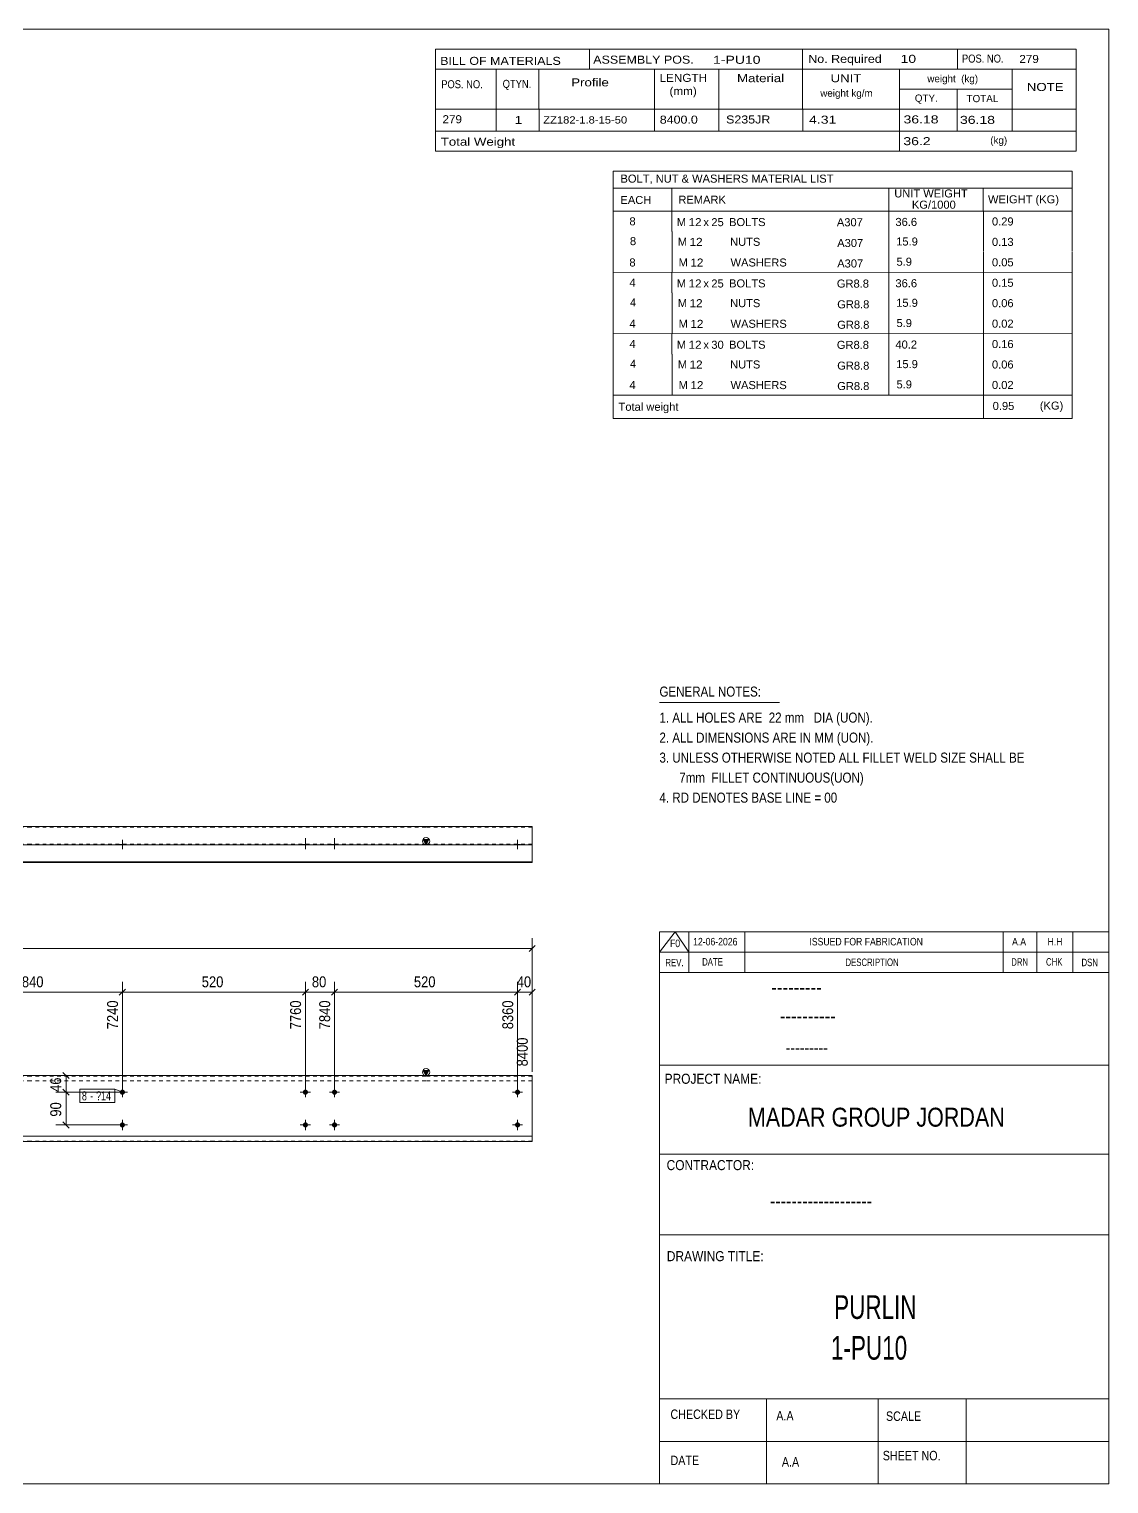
# Model space of a CAD drawing. Header units: millimetres. Extents: x 2 to 579, y 1 to 405.
# Drawn here: x 282.3 to 579, y 5 to 405 of the extents above; entities that cross this region are included whole.
import ezdxf

# ---------------------------------------------------------------- set-up
doc = ezdxf.new("R2010")
doc.units = ezdxf.units.MM
doc.linetypes.add('XKITLINE00', pattern=[0])
doc.linetypes.add('XKITLINE01', pattern=[4, 1, -1, 1, -1])
for name, color, linetype, lineweight in [('Bolt', 3, 'Continuous', 0), ('BoltMark', 7, 'Continuous', 0), ('Dimensions', 7, 'Continuous', 0), ('DrawingSheet', 5, 'Continuous', 0), ('OtherObjectType', 7, 'Continuous', 0), ('Part', 2, 'Continuous', 0)]:
    doc.layers.add(name, color=color, linetype=linetype, lineweight=lineweight)
doc.styles.add('@ARIAL_UNICODE_MS_BOLD', font='ARIAL.TTF')
doc.styles.add('ARIAL', font='ARIAL.TTF')
doc.styles.add('ARIAL_NARROW', font='ARIALN.TTF')
doc.styles.add('COMIC_SANS_MS_BOLD', font='COMICBD.TTF')
doc.styles.add('SWIS721_EX_BT', font='ARIAL.TTF')
doc.styles.add('SWISSE', font='ARIAL.TTF')

# ---------------------------------------------------------------- blocks, each defined once
blk = doc.blocks.new('*A7')
at = {"layer": 'Bolt'}
for points in [[(358.91, 112.67), (358.91, 112.63), (358.91, 112.6), (358.9, 112.56), (358.89, 112.53), (358.88, 112.5), (358.87, 112.46), (358.86, 112.43), (358.85, 112.4), (358.83, 112.37), (358.81, 112.34), (358.8, 112.31), (358.78, 112.28), (358.75, 112.26), (358.73, 112.23), (358.71, 112.2), (358.68, 112.18), (358.66, 112.16), (358.63, 112.14), (358.6, 112.12), (358.57, 112.1), (358.54, 112.08), (358.51, 112.07), (358.48, 112.05), (358.45, 112.04), (358.42, 112.03), (358.38, 112.02), (358.35, 112.01), (358.32, 112.01), (358.28, 112), (358.25, 112), (358.21, 112), (358.18, 112), (358.14, 112), (358.11, 112.01), (358.08, 112.01), (358.04, 112.02), (358.01, 112.03), (357.98, 112.04), (357.95, 112.05), (357.91, 112.07), (357.88, 112.08), (357.85, 112.1), (357.82, 112.12), (357.8, 112.14), (357.77, 112.16), (357.74, 112.18), (357.72, 112.2), (357.69, 112.23), (357.67, 112.26), (357.65, 112.28), (357.63, 112.31), (357.61, 112.34), (357.6, 112.37), (357.58, 112.4), (357.57, 112.43), (357.55, 112.46), (357.54, 112.5), (357.53, 112.53), (357.53, 112.56), (357.52, 112.6), (357.52, 112.63), (357.51, 112.67), (357.51, 112.7), (357.51, 112.73), (357.52, 112.77), (357.52, 112.8), (357.53, 112.84), (357.53, 112.87), (357.54, 112.9), (357.55, 112.94), (357.57, 112.97), (357.58, 113), (357.6, 113.03), (357.61, 113.06), (357.63, 113.09), (357.65, 113.12), (357.67, 113.14), (357.69, 113.17), (357.72, 113.19), (357.74, 113.22), (357.77, 113.24), (357.8, 113.26), (357.82, 113.28), (357.85, 113.3), (357.88, 113.32), (357.91, 113.33), (357.95, 113.35), (357.98, 113.36), (358.01, 113.37), (358.04, 113.38), (358.08, 113.39), (358.11, 113.39), (358.14, 113.4), (358.18, 113.4), (358.21, 113.4), (358.25, 113.4), (358.28, 113.4), (358.32, 113.39), (358.35, 113.39), (358.38, 113.38), (358.42, 113.37), (358.45, 113.36), (358.48, 113.35), (358.51, 113.33), (358.54, 113.32), (358.57, 113.3), (358.6, 113.28), (358.63, 113.26), (358.66, 113.24), (358.68, 113.22), (358.71, 113.19), (358.73, 113.17), (358.75, 113.14), (358.78, 113.12), (358.8, 113.09), (358.81, 113.06), (358.83, 113.03), (358.85, 113), (358.86, 112.97), (358.87, 112.94), (358.88, 112.9), (358.89, 112.87), (358.9, 112.84), (358.91, 112.8), (358.91, 112.77), (358.91, 112.73), (358.91, 112.7)], [(366.91, 112.67), (366.91, 112.63), (366.91, 112.6), (366.9, 112.56), (366.89, 112.53), (366.88, 112.5), (366.87, 112.46), (366.86, 112.43), (366.85, 112.4), (366.83, 112.37), (366.81, 112.34), (366.8, 112.31), (366.78, 112.28), (366.75, 112.26), (366.73, 112.23), (366.71, 112.2), (366.68, 112.18), (366.66, 112.16), (366.63, 112.14), (366.6, 112.12), (366.57, 112.1), (366.54, 112.08), (366.51, 112.07), (366.48, 112.05), (366.45, 112.04), (366.42, 112.03), (366.38, 112.02), (366.35, 112.01), (366.32, 112.01), (366.28, 112), (366.25, 112), (366.21, 112), (366.18, 112), (366.14, 112), (366.11, 112.01), (366.08, 112.01), (366.04, 112.02), (366.01, 112.03), (365.98, 112.04), (365.95, 112.05), (365.91, 112.07), (365.88, 112.08), (365.85, 112.1), (365.82, 112.12), (365.8, 112.14), (365.77, 112.16), (365.74, 112.18), (365.72, 112.2), (365.69, 112.23), (365.67, 112.26), (365.65, 112.28), (365.63, 112.31), (365.61, 112.34), (365.6, 112.37), (365.58, 112.4), (365.57, 112.43), (365.55, 112.46), (365.54, 112.5), (365.53, 112.53), (365.53, 112.56), (365.52, 112.6), (365.52, 112.63), (365.51, 112.67), (365.51, 112.7), (365.51, 112.73), (365.52, 112.77), (365.52, 112.8), (365.53, 112.84), (365.53, 112.87), (365.54, 112.9), (365.55, 112.94), (365.57, 112.97), (365.58, 113), (365.6, 113.03), (365.61, 113.06), (365.63, 113.09), (365.65, 113.12), (365.67, 113.14), (365.69, 113.17), (365.72, 113.19), (365.74, 113.22), (365.77, 113.24), (365.8, 113.26), (365.82, 113.28), (365.85, 113.3), (365.88, 113.32), (365.91, 113.33), (365.95, 113.35), (365.98, 113.36), (366.01, 113.37), (366.04, 113.38), (366.08, 113.39), (366.11, 113.39), (366.14, 113.4), (366.18, 113.4), (366.21, 113.4), (366.25, 113.4), (366.28, 113.4), (366.32, 113.39), (366.35, 113.39), (366.38, 113.38), (366.42, 113.37), (366.45, 113.36), (366.48, 113.35), (366.51, 113.33), (366.54, 113.32), (366.57, 113.3), (366.6, 113.28), (366.63, 113.26), (366.66, 113.24), (366.68, 113.22), (366.71, 113.19), (366.73, 113.17), (366.75, 113.14), (366.78, 113.12), (366.8, 113.09), (366.81, 113.06), (366.83, 113.03), (366.85, 113), (366.86, 112.97), (366.87, 112.94), (366.88, 112.9), (366.89, 112.87), (366.9, 112.84), (366.91, 112.8), (366.91, 112.77), (366.91, 112.73), (366.91, 112.7)], [(358.91, 103.67), (358.91, 103.63), (358.91, 103.6), (358.9, 103.56), (358.89, 103.53), (358.88, 103.5), (358.87, 103.46), (358.86, 103.43), (358.85, 103.4), (358.83, 103.37), (358.81, 103.34), (358.8, 103.31), (358.78, 103.28), (358.75, 103.26), (358.73, 103.23), (358.71, 103.2), (358.68, 103.18), (358.66, 103.16), (358.63, 103.14), (358.6, 103.12), (358.57, 103.1), (358.54, 103.08), (358.51, 103.07), (358.48, 103.05), (358.45, 103.04), (358.42, 103.03), (358.38, 103.02), (358.35, 103.01), (358.32, 103.01), (358.28, 103), (358.25, 103), (358.21, 103), (358.18, 103), (358.14, 103), (358.11, 103.01), (358.08, 103.01), (358.04, 103.02), (358.01, 103.03), (357.98, 103.04), (357.95, 103.05), (357.91, 103.07), (357.88, 103.08), (357.85, 103.1), (357.82, 103.12), (357.8, 103.14), (357.77, 103.16), (357.74, 103.18), (357.72, 103.2), (357.69, 103.23), (357.67, 103.26), (357.65, 103.28), (357.63, 103.31), (357.61, 103.34), (357.6, 103.37), (357.58, 103.4), (357.57, 103.43), (357.55, 103.46), (357.54, 103.5), (357.53, 103.53), (357.53, 103.56), (357.52, 103.6), (357.52, 103.63), (357.51, 103.67), (357.51, 103.7), (357.51, 103.73), (357.52, 103.77), (357.52, 103.8), (357.53, 103.84), (357.53, 103.87), (357.54, 103.9), (357.55, 103.94), (357.57, 103.97), (357.58, 104), (357.6, 104.03), (357.61, 104.06), (357.63, 104.09), (357.65, 104.12), (357.67, 104.14), (357.69, 104.17), (357.72, 104.19), (357.74, 104.22), (357.77, 104.24), (357.8, 104.26), (357.82, 104.28), (357.85, 104.3), (357.88, 104.32), (357.91, 104.33), (357.95, 104.35), (357.98, 104.36), (358.01, 104.37), (358.04, 104.38), (358.08, 104.39), (358.11, 104.39), (358.14, 104.4), (358.18, 104.4), (358.21, 104.4), (358.25, 104.4), (358.28, 104.4), (358.32, 104.39), (358.35, 104.39), (358.38, 104.38), (358.42, 104.37), (358.45, 104.36), (358.48, 104.35), (358.51, 104.33), (358.54, 104.32), (358.57, 104.3), (358.6, 104.28), (358.63, 104.26), (358.66, 104.24), (358.68, 104.22), (358.71, 104.19), (358.73, 104.17), (358.75, 104.14), (358.78, 104.12), (358.8, 104.09), (358.81, 104.06), (358.83, 104.03), (358.85, 104), (358.86, 103.97), (358.87, 103.94), (358.88, 103.9), (358.89, 103.87), (358.9, 103.84), (358.91, 103.8), (358.91, 103.77), (358.91, 103.73), (358.91, 103.7)], [(366.91, 103.67), (366.91, 103.63), (366.91, 103.6), (366.9, 103.56), (366.89, 103.53), (366.88, 103.5), (366.87, 103.46), (366.86, 103.43), (366.85, 103.4), (366.83, 103.37), (366.81, 103.34), (366.8, 103.31), (366.78, 103.28), (366.75, 103.26), (366.73, 103.23), (366.71, 103.2), (366.68, 103.18), (366.66, 103.16), (366.63, 103.14), (366.6, 103.12), (366.57, 103.1), (366.54, 103.08), (366.51, 103.07), (366.48, 103.05), (366.45, 103.04), (366.42, 103.03), (366.38, 103.02), (366.35, 103.01), (366.32, 103.01), (366.28, 103), (366.25, 103), (366.21, 103), (366.18, 103), (366.14, 103), (366.11, 103.01), (366.08, 103.01), (366.04, 103.02), (366.01, 103.03), (365.98, 103.04), (365.95, 103.05), (365.91, 103.07), (365.88, 103.08), (365.85, 103.1), (365.82, 103.12), (365.8, 103.14), (365.77, 103.16), (365.74, 103.18), (365.72, 103.2), (365.69, 103.23), (365.67, 103.26), (365.65, 103.28), (365.63, 103.31), (365.61, 103.34), (365.6, 103.37), (365.58, 103.4), (365.57, 103.43), (365.55, 103.46), (365.54, 103.5), (365.53, 103.53), (365.53, 103.56), (365.52, 103.6), (365.52, 103.63), (365.51, 103.67), (365.51, 103.7), (365.51, 103.73), (365.52, 103.77), (365.52, 103.8), (365.53, 103.84), (365.53, 103.87), (365.54, 103.9), (365.55, 103.94), (365.57, 103.97), (365.58, 104), (365.6, 104.03), (365.61, 104.06), (365.63, 104.09), (365.65, 104.12), (365.67, 104.14), (365.69, 104.17), (365.72, 104.19), (365.74, 104.22), (365.77, 104.24), (365.8, 104.26), (365.82, 104.28), (365.85, 104.3), (365.88, 104.32), (365.91, 104.33), (365.95, 104.35), (365.98, 104.36), (366.01, 104.37), (366.04, 104.38), (366.08, 104.39), (366.11, 104.39), (366.14, 104.4), (366.18, 104.4), (366.21, 104.4), (366.25, 104.4), (366.28, 104.4), (366.32, 104.39), (366.35, 104.39), (366.38, 104.38), (366.42, 104.37), (366.45, 104.36), (366.48, 104.35), (366.51, 104.33), (366.54, 104.32), (366.57, 104.3), (366.6, 104.28), (366.63, 104.26), (366.66, 104.24), (366.68, 104.22), (366.71, 104.19), (366.73, 104.17), (366.75, 104.14), (366.78, 104.12), (366.8, 104.09), (366.81, 104.06), (366.83, 104.03), (366.85, 104), (366.86, 103.97), (366.87, 103.94), (366.88, 103.9), (366.89, 103.87), (366.9, 103.84), (366.91, 103.8), (366.91, 103.77), (366.91, 103.73), (366.91, 103.7)]]:
    blk.add_hatch(color=3, dxfattribs=at).paths.add_polyline_path(points, flags=17)
at = {"layer": 'Bolt', "color": 3, "linetype": 'XKITLINE00', "lineweight": 0}
for p, q in [((359.61, 112.7), (356.81, 112.7)), ((358.21, 114.1), (358.21, 111.3)), ((367.61, 112.7), (364.81, 112.7)), ((366.21, 114.1), (366.21, 111.3)), ((358.21, 105.1), (358.21, 102.3)), ((366.21, 105.1), (366.21, 102.3)), ((359.61, 103.7), (356.81, 103.7)), ((367.61, 103.7), (364.81, 103.7))]:
    blk.add_line(p, q, dxfattribs=at)
blk = doc.blocks.new('*A8')
at = {"layer": 'Bolt'}
for points in [[(308.62, 112.67), (308.62, 112.63), (308.61, 112.6), (308.61, 112.56), (308.6, 112.53), (308.59, 112.5), (308.58, 112.46), (308.57, 112.43), (308.55, 112.4), (308.54, 112.37), (308.52, 112.34), (308.5, 112.31), (308.48, 112.28), (308.46, 112.26), (308.44, 112.23), (308.41, 112.2), (308.39, 112.18), (308.36, 112.16), (308.34, 112.14), (308.31, 112.12), (308.28, 112.1), (308.25, 112.08), (308.22, 112.07), (308.19, 112.05), (308.16, 112.04), (308.12, 112.03), (308.09, 112.02), (308.06, 112.01), (308.02, 112.01), (307.99, 112), (307.95, 112), (307.92, 112), (307.89, 112), (307.85, 112), (307.82, 112.01), (307.78, 112.01), (307.75, 112.02), (307.72, 112.03), (307.68, 112.04), (307.65, 112.05), (307.62, 112.07), (307.59, 112.08), (307.56, 112.1), (307.53, 112.12), (307.5, 112.14), (307.48, 112.16), (307.45, 112.18), (307.42, 112.2), (307.4, 112.23), (307.38, 112.26), (307.36, 112.28), (307.34, 112.31), (307.32, 112.34), (307.3, 112.37), (307.29, 112.4), (307.27, 112.43), (307.26, 112.46), (307.25, 112.5), (307.24, 112.53), (307.23, 112.56), (307.23, 112.6), (307.22, 112.63), (307.22, 112.67), (307.22, 112.7), (307.22, 112.73), (307.22, 112.77), (307.23, 112.8), (307.23, 112.84), (307.24, 112.87), (307.25, 112.9), (307.26, 112.94), (307.27, 112.97), (307.29, 113), (307.3, 113.03), (307.32, 113.06), (307.34, 113.09), (307.36, 113.12), (307.38, 113.14), (307.4, 113.17), (307.42, 113.19), (307.45, 113.22), (307.48, 113.24), (307.5, 113.26), (307.53, 113.28), (307.56, 113.3), (307.59, 113.32), (307.62, 113.33), (307.65, 113.35), (307.68, 113.36), (307.72, 113.37), (307.75, 113.38), (307.78, 113.39), (307.82, 113.39), (307.85, 113.4), (307.89, 113.4), (307.92, 113.4), (307.95, 113.4), (307.99, 113.4), (308.02, 113.39), (308.06, 113.39), (308.09, 113.38), (308.12, 113.37), (308.16, 113.36), (308.19, 113.35), (308.22, 113.33), (308.25, 113.32), (308.28, 113.3), (308.31, 113.28), (308.34, 113.26), (308.36, 113.24), (308.39, 113.22), (308.41, 113.19), (308.44, 113.17), (308.46, 113.14), (308.48, 113.12), (308.5, 113.09), (308.52, 113.06), (308.54, 113.03), (308.55, 113), (308.57, 112.97), (308.58, 112.94), (308.59, 112.9), (308.6, 112.87), (308.61, 112.84), (308.61, 112.8), (308.62, 112.77), (308.62, 112.73), (308.62, 112.7)], [(417.21, 112.67), (417.2, 112.63), (417.2, 112.6), (417.19, 112.56), (417.19, 112.53), (417.18, 112.5), (417.17, 112.46), (417.15, 112.43), (417.14, 112.4), (417.12, 112.37), (417.11, 112.34), (417.09, 112.31), (417.07, 112.28), (417.05, 112.26), (417.03, 112.23), (417, 112.2), (416.98, 112.18), (416.95, 112.16), (416.92, 112.14), (416.9, 112.12), (416.87, 112.1), (416.84, 112.08), (416.81, 112.07), (416.78, 112.05), (416.74, 112.04), (416.71, 112.03), (416.68, 112.02), (416.64, 112.01), (416.61, 112.01), (416.58, 112), (416.54, 112), (416.51, 112), (416.47, 112), (416.44, 112), (416.4, 112.01), (416.37, 112.01), (416.34, 112.02), (416.3, 112.03), (416.27, 112.04), (416.24, 112.05), (416.21, 112.07), (416.18, 112.08), (416.15, 112.1), (416.12, 112.12), (416.09, 112.14), (416.06, 112.16), (416.04, 112.18), (416.01, 112.2), (415.99, 112.23), (415.97, 112.26), (415.95, 112.28), (415.93, 112.31), (415.91, 112.34), (415.89, 112.37), (415.87, 112.4), (415.86, 112.43), (415.85, 112.46), (415.84, 112.5), (415.83, 112.53), (415.82, 112.56), (415.82, 112.6), (415.81, 112.63), (415.81, 112.67), (415.81, 112.7), (415.81, 112.73), (415.81, 112.77), (415.82, 112.8), (415.82, 112.84), (415.83, 112.87), (415.84, 112.9), (415.85, 112.94), (415.86, 112.97), (415.87, 113), (415.89, 113.03), (415.91, 113.06), (415.93, 113.09), (415.95, 113.12), (415.97, 113.14), (415.99, 113.17), (416.01, 113.19), (416.04, 113.22), (416.06, 113.24), (416.09, 113.26), (416.12, 113.28), (416.15, 113.3), (416.18, 113.32), (416.21, 113.33), (416.24, 113.35), (416.27, 113.36), (416.3, 113.37), (416.34, 113.38), (416.37, 113.39), (416.4, 113.39), (416.44, 113.4), (416.47, 113.4), (416.51, 113.4), (416.54, 113.4), (416.58, 113.4), (416.61, 113.39), (416.64, 113.39), (416.68, 113.38), (416.71, 113.37), (416.74, 113.36), (416.78, 113.35), (416.81, 113.33), (416.84, 113.32), (416.87, 113.3), (416.9, 113.28), (416.92, 113.26), (416.95, 113.24), (416.98, 113.22), (417, 113.19), (417.03, 113.17), (417.05, 113.14), (417.07, 113.12), (417.09, 113.09), (417.11, 113.06), (417.12, 113.03), (417.14, 113), (417.15, 112.97), (417.17, 112.94), (417.18, 112.9), (417.19, 112.87), (417.19, 112.84), (417.2, 112.8), (417.2, 112.77), (417.21, 112.73), (417.21, 112.7)], [(308.62, 103.67), (308.62, 103.63), (308.61, 103.6), (308.61, 103.56), (308.6, 103.53), (308.59, 103.5), (308.58, 103.46), (308.57, 103.43), (308.55, 103.4), (308.54, 103.37), (308.52, 103.34), (308.5, 103.31), (308.48, 103.28), (308.46, 103.26), (308.44, 103.23), (308.41, 103.2), (308.39, 103.18), (308.36, 103.16), (308.34, 103.14), (308.31, 103.12), (308.28, 103.1), (308.25, 103.08), (308.22, 103.07), (308.19, 103.05), (308.16, 103.04), (308.12, 103.03), (308.09, 103.02), (308.06, 103.01), (308.02, 103.01), (307.99, 103), (307.95, 103), (307.92, 103), (307.89, 103), (307.85, 103), (307.82, 103.01), (307.78, 103.01), (307.75, 103.02), (307.72, 103.03), (307.68, 103.04), (307.65, 103.05), (307.62, 103.07), (307.59, 103.08), (307.56, 103.1), (307.53, 103.12), (307.5, 103.14), (307.48, 103.16), (307.45, 103.18), (307.42, 103.2), (307.4, 103.23), (307.38, 103.26), (307.36, 103.28), (307.34, 103.31), (307.32, 103.34), (307.3, 103.37), (307.29, 103.4), (307.27, 103.43), (307.26, 103.46), (307.25, 103.5), (307.24, 103.53), (307.23, 103.56), (307.23, 103.6), (307.22, 103.63), (307.22, 103.67), (307.22, 103.7), (307.22, 103.73), (307.22, 103.77), (307.23, 103.8), (307.23, 103.84), (307.24, 103.87), (307.25, 103.9), (307.26, 103.94), (307.27, 103.97), (307.29, 104), (307.3, 104.03), (307.32, 104.06), (307.34, 104.09), (307.36, 104.12), (307.38, 104.14), (307.4, 104.17), (307.42, 104.19), (307.45, 104.22), (307.48, 104.24), (307.5, 104.26), (307.53, 104.28), (307.56, 104.3), (307.59, 104.32), (307.62, 104.33), (307.65, 104.35), (307.68, 104.36), (307.72, 104.37), (307.75, 104.38), (307.78, 104.39), (307.82, 104.39), (307.85, 104.4), (307.89, 104.4), (307.92, 104.4), (307.95, 104.4), (307.99, 104.4), (308.02, 104.39), (308.06, 104.39), (308.09, 104.38), (308.12, 104.37), (308.16, 104.36), (308.19, 104.35), (308.22, 104.33), (308.25, 104.32), (308.28, 104.3), (308.31, 104.28), (308.34, 104.26), (308.36, 104.24), (308.39, 104.22), (308.41, 104.19), (308.44, 104.17), (308.46, 104.14), (308.48, 104.12), (308.5, 104.09), (308.52, 104.06), (308.54, 104.03), (308.55, 104), (308.57, 103.97), (308.58, 103.94), (308.59, 103.9), (308.6, 103.87), (308.61, 103.84), (308.61, 103.8), (308.62, 103.77), (308.62, 103.73), (308.62, 103.7)], [(417.21, 103.67), (417.2, 103.63), (417.2, 103.6), (417.19, 103.56), (417.19, 103.53), (417.18, 103.5), (417.17, 103.46), (417.15, 103.43), (417.14, 103.4), (417.12, 103.37), (417.11, 103.34), (417.09, 103.31), (417.07, 103.28), (417.05, 103.26), (417.03, 103.23), (417, 103.2), (416.98, 103.18), (416.95, 103.16), (416.92, 103.14), (416.9, 103.12), (416.87, 103.1), (416.84, 103.08), (416.81, 103.07), (416.78, 103.05), (416.74, 103.04), (416.71, 103.03), (416.68, 103.02), (416.64, 103.01), (416.61, 103.01), (416.58, 103), (416.54, 103), (416.51, 103), (416.47, 103), (416.44, 103), (416.4, 103.01), (416.37, 103.01), (416.34, 103.02), (416.3, 103.03), (416.27, 103.04), (416.24, 103.05), (416.21, 103.07), (416.18, 103.08), (416.15, 103.1), (416.12, 103.12), (416.09, 103.14), (416.06, 103.16), (416.04, 103.18), (416.01, 103.2), (415.99, 103.23), (415.97, 103.26), (415.95, 103.28), (415.93, 103.31), (415.91, 103.34), (415.89, 103.37), (415.87, 103.4), (415.86, 103.43), (415.85, 103.46), (415.84, 103.5), (415.83, 103.53), (415.82, 103.56), (415.82, 103.6), (415.81, 103.63), (415.81, 103.67), (415.81, 103.7), (415.81, 103.73), (415.81, 103.77), (415.82, 103.8), (415.82, 103.84), (415.83, 103.87), (415.84, 103.9), (415.85, 103.94), (415.86, 103.97), (415.87, 104), (415.89, 104.03), (415.91, 104.06), (415.93, 104.09), (415.95, 104.12), (415.97, 104.14), (415.99, 104.17), (416.01, 104.19), (416.04, 104.22), (416.06, 104.24), (416.09, 104.26), (416.12, 104.28), (416.15, 104.3), (416.18, 104.32), (416.21, 104.33), (416.24, 104.35), (416.27, 104.36), (416.3, 104.37), (416.34, 104.38), (416.37, 104.39), (416.4, 104.39), (416.44, 104.4), (416.47, 104.4), (416.51, 104.4), (416.54, 104.4), (416.58, 104.4), (416.61, 104.39), (416.64, 104.39), (416.68, 104.38), (416.71, 104.37), (416.74, 104.36), (416.78, 104.35), (416.81, 104.33), (416.84, 104.32), (416.87, 104.3), (416.9, 104.28), (416.92, 104.26), (416.95, 104.24), (416.98, 104.22), (417, 104.19), (417.03, 104.17), (417.05, 104.14), (417.07, 104.12), (417.09, 104.09), (417.11, 104.06), (417.12, 104.03), (417.14, 104), (417.15, 103.97), (417.17, 103.94), (417.18, 103.9), (417.19, 103.87), (417.19, 103.84), (417.2, 103.8), (417.2, 103.77), (417.21, 103.73), (417.21, 103.7)]]:
    blk.add_hatch(color=3, dxfattribs=at).paths.add_polyline_path(points, flags=17)
at = {"layer": 'Bolt', "color": 3, "linetype": 'XKITLINE00', "lineweight": 0}
for p, q in [((309.32, 112.7), (306.52, 112.7)), ((307.92, 114.1), (307.92, 111.3)), ((417.91, 112.7), (415.11, 112.7)), ((416.51, 114.1), (416.51, 111.3)), ((307.92, 105.1), (307.92, 102.3)), ((416.51, 105.1), (416.51, 102.3)), ((309.32, 103.7), (306.52, 103.7)), ((417.91, 103.7), (415.11, 103.7))]:
    blk.add_line(p, q, dxfattribs=at)
blk = doc.blocks.new('*A9')
at = {"layer": 'Part'}
blk.add_hatch(color=2, dxfattribs=at).paths.add_polyline_path([(390.56, 118.7), (392.16, 118.7), (391.36, 117.3)], flags=17)
at = {"layer": 'Part', "color": 2, "linetype": 'XKITLINE00', "lineweight": 0}
for p, q in [((44.45, 117.3), (44.45, 99.1)), ((73.55, 117.3), (44.45, 117.3)), ((131.84, 117.3), (73.65, 117.3)), ((182.13, 117.3), (131.94, 117.3)), ((232.43, 117.3), (182.23, 117.3)), ((282.72, 117.3), (232.53, 117.3)), ((333.02, 117.3), (282.82, 117.3)), ((391.31, 117.3), (333.12, 117.3)), ((391.36, 117.3), (390.56, 118.7)), ((390.56, 118.7), (392.16, 118.7)), ((392.16, 118.7), (391.36, 117.3)), ((420.51, 117.3), (391.41, 117.3)), ((420.51, 117.3), (420.51, 99.1)), ((73.55, 100.6), (44.45, 100.6)), ((131.84, 100.6), (73.65, 100.6)), ((182.13, 100.6), (131.94, 100.6)), ((232.43, 100.6), (182.23, 100.6)), ((282.72, 100.6), (232.53, 100.6)), ((333.02, 100.6), (282.82, 100.6)), ((391.31, 100.6), (333.12, 100.6)), ((420.51, 100.6), (391.41, 100.6)), ((44.45, 99.1), (73.55, 99.1)), ((73.65, 99.1), (131.84, 99.1)), ((131.94, 99.1), (182.13, 99.1)), ((182.23, 99.1), (232.43, 99.1)), ((232.53, 99.1), (282.72, 99.1)), ((282.82, 99.1), (333.02, 99.1)), ((333.12, 99.1), (391.31, 99.1)), ((391.41, 99.1), (420.51, 99.1))]:
    blk.add_line(p, q, dxfattribs=at)
at = {"layer": 'Part', "color": 7, "linetype": 'XKITLINE01', "lineweight": 0}
for p, q in [((73.55, 117.12), (44.45, 117.12)), ((131.84, 117.12), (73.65, 117.12)), ((182.13, 117.12), (131.94, 117.12)), ((232.43, 117.12), (182.23, 117.12)), ((282.72, 117.12), (232.53, 117.12)), ((333.02, 117.12), (282.82, 117.12)), ((391.31, 117.12), (333.12, 117.12)), ((420.51, 117.12), (391.41, 117.12)), ((73.55, 115.8), (44.45, 115.8)), ((131.84, 115.8), (73.65, 115.8)), ((182.13, 115.8), (131.94, 115.8)), ((232.43, 115.8), (182.23, 115.8)), ((282.72, 115.8), (232.53, 115.8)), ((333.02, 115.8), (282.82, 115.8)), ((391.31, 115.8), (333.12, 115.8)), ((420.51, 115.8), (391.41, 115.8)), ((73.55, 99.28), (44.45, 99.28)), ((131.84, 99.28), (73.65, 99.28)), ((182.13, 99.28), (131.94, 99.28)), ((232.43, 99.28), (182.23, 99.28)), ((282.72, 99.28), (232.53, 99.28)), ((333.02, 99.28), (282.82, 99.28)), ((391.31, 99.28), (333.12, 99.28)), ((420.51, 99.28), (391.41, 99.28))]:
    blk.add_line(p, q, dxfattribs=at)
at = {"layer": 'Part', "color": 2, "linetype": 'XKITLINE00', "lineweight": 0}
blk.add_circle((391.36, 118.2), 1, dxfattribs=at)
blk = doc.blocks.new('*A16')
at = {"layer": 'Bolt'}
for points in [[(357.51, 180.72), (357.51, 180.9), (358.91, 180.9), (358.91, 180.72)], [(357.51, 180.72), (357.51, 180.9), (358.91, 180.9), (358.91, 180.72)], [(365.51, 180.72), (365.51, 180.9), (366.91, 180.9), (366.91, 180.72)], [(365.51, 180.72), (365.51, 180.9), (366.91, 180.9), (366.91, 180.72)]]:
    blk.add_hatch(color=3, dxfattribs=at).paths.add_polyline_path(points, flags=17)
at = {"layer": 'Bolt', "color": 3, "linetype": 'XKITLINE00', "lineweight": 0}
for p, q in [((357.51, 180.9), (357.51, 180.72)), ((357.51, 180.9), (357.51, 180.72)), ((358.21, 182.56), (358.21, 179.56)), ((358.21, 182.56), (358.21, 179.56)), ((358.91, 180.9), (358.91, 180.72)), ((358.91, 180.9), (358.91, 180.72)), ((365.51, 180.9), (365.51, 180.72)), ((365.51, 180.9), (365.51, 180.72)), ((366.21, 182.56), (366.21, 179.56)), ((366.21, 182.56), (366.21, 179.56)), ((366.91, 180.9), (366.91, 180.72)), ((366.91, 180.9), (366.91, 180.72))]:
    blk.add_line(p, q, dxfattribs=at)
blk = doc.blocks.new('*A17')
at = {"layer": 'Bolt'}
for points in [[(307.22, 180.72), (307.22, 180.9), (308.62, 180.9), (308.62, 180.72)], [(307.22, 180.72), (307.22, 180.9), (308.62, 180.9), (308.62, 180.72)], [(415.81, 180.72), (415.81, 180.9), (417.21, 180.9), (417.21, 180.72)], [(415.81, 180.72), (415.81, 180.9), (417.21, 180.9), (417.21, 180.72)]]:
    blk.add_hatch(color=3, dxfattribs=at).paths.add_polyline_path(points, flags=17)
at = {"layer": 'Bolt', "color": 3, "linetype": 'XKITLINE00', "lineweight": 0}
for p, q in [((307.22, 180.9), (307.22, 180.72)), ((307.22, 180.9), (307.22, 180.72)), ((307.92, 182.06), (307.92, 179.56)), ((307.92, 182.06), (307.92, 179.56)), ((308.62, 180.9), (308.62, 180.72)), ((308.62, 180.9), (308.62, 180.72)), ((415.81, 180.9), (415.81, 180.72)), ((415.81, 180.9), (415.81, 180.72)), ((416.51, 182.06), (416.51, 179.56)), ((416.51, 182.06), (416.51, 179.56)), ((417.21, 180.9), (417.21, 180.72)), ((417.21, 180.9), (417.21, 180.72))]:
    blk.add_line(p, q, dxfattribs=at)
blk = doc.blocks.new('*A18')
at = {"layer": 'Part'}
blk.add_hatch(color=2, dxfattribs=at).paths.add_polyline_path([(390.56, 182.21), (392.16, 182.21), (391.36, 180.81)], flags=17)
at = {"layer": 'Part', "color": 2, "linetype": 'XKITLINE00', "lineweight": 0}
for p, q in [((44.45, 176.08), (44.45, 185.72)), ((73.55, 185.72), (44.45, 185.72)), ((131.84, 185.72), (73.65, 185.72)), ((182.13, 185.72), (131.94, 185.72)), ((232.43, 185.72), (182.23, 185.72)), ((282.72, 185.72), (232.53, 185.72)), ((333.02, 185.72), (282.82, 185.72)), ((391.31, 185.72), (333.12, 185.72)), ((420.51, 185.72), (391.41, 185.72)), ((420.51, 176.08), (420.51, 185.72)), ((73.55, 180.72), (44.45, 180.72)), ((131.84, 180.72), (73.65, 180.72)), ((182.13, 180.72), (131.94, 180.72)), ((232.43, 180.72), (182.23, 180.72)), ((282.72, 180.72), (232.53, 180.72)), ((333.02, 180.72), (282.82, 180.72)), ((391.31, 180.72), (333.12, 180.72)), ((391.36, 180.81), (390.56, 182.21)), ((390.56, 182.21), (392.16, 182.21)), ((392.16, 182.21), (391.36, 180.81)), ((420.51, 180.72), (391.41, 180.72)), ((44.45, 175.9), (44.45, 176.08)), ((44.45, 176.08), (73.55, 176.08)), ((73.65, 176.08), (131.84, 176.08)), ((131.94, 176.08), (182.13, 176.08)), ((182.23, 176.08), (232.43, 176.08)), ((232.53, 176.08), (282.72, 176.08)), ((282.82, 176.08), (333.02, 176.08)), ((333.12, 176.08), (391.31, 176.08)), ((391.41, 176.08), (420.51, 176.08)), ((420.51, 176.08), (420.51, 175.9)), ((73.55, 175.9), (44.45, 175.9)), ((131.84, 175.9), (73.65, 175.9)), ((182.13, 175.9), (131.94, 175.9)), ((232.43, 175.9), (182.23, 175.9)), ((282.72, 175.9), (232.53, 175.9)), ((333.02, 175.9), (282.82, 175.9)), ((391.31, 175.9), (333.12, 175.9)), ((420.51, 175.9), (391.41, 175.9))]:
    blk.add_line(p, q, dxfattribs=at)
at = {"layer": 'Part', "color": 7, "linetype": 'XKITLINE01', "lineweight": 0}
for p, q in [((73.55, 185.54), (44.45, 185.54)), ((131.84, 185.54), (73.65, 185.54)), ((182.13, 185.54), (131.94, 185.54)), ((232.43, 185.54), (182.23, 185.54)), ((282.72, 185.54), (232.53, 185.54)), ((333.02, 185.54), (282.82, 185.54)), ((391.31, 185.54), (333.12, 185.54)), ((420.51, 185.54), (391.41, 185.54)), ((73.55, 180.9), (44.45, 180.9)), ((131.84, 180.9), (73.65, 180.9)), ((182.13, 180.9), (131.94, 180.9)), ((232.43, 180.9), (182.23, 180.9)), ((282.72, 180.9), (232.53, 180.9)), ((333.02, 180.9), (282.82, 180.9)), ((391.31, 180.9), (333.12, 180.9)), ((420.51, 180.9), (391.41, 180.9))]:
    blk.add_line(p, q, dxfattribs=at)
at = {"layer": 'Part', "color": 2, "linetype": 'XKITLINE00', "lineweight": 0}
blk.add_circle((391.36, 181.71), 1, dxfattribs=at)
blk = doc.blocks.new('*A19')
at = {"layer": 'DrawingSheet', "color": 5, "linetype": 'XKITLINE00', "lineweight": 0}
for p, q in [((579, 405), (5, 405)), ((5, 405), (5, 5)), ((579, 5), (579, 405)), ((5, 5), (579, 5))]:
    blk.add_line(p, q, dxfattribs=at)
at = {"layer": 'DrawingSheet', "color": 5, "style": 'ARIAL', "width": 0.85}
blk.add_text('Tekla structures', height=2, rotation=90, dxfattribs=at).set_placement((4.5, 5.5))
blk = doc.blocks.new('*A20')
at = {"layer": 'OtherObjectType', "color": 7, "linetype": 'XKITLINE00', "lineweight": 0}
for p, q in [((442.76, 365.95), (442.75, 354.95)), ((442.76, 365.95), (568.88, 365.95)), ((568.88, 365.95), (568.88, 354.95)), ((442.75, 361.3), (568.88, 361.3)), ((458.87, 361.31), (458.87, 354.95)), ((518.57, 361.31), (518.57, 354.95)), ((544.47, 361.29), (544.47, 354.95)), ((442.76, 354.92), (442.76, 349.42)), ((442.77, 354.95), (568.88, 354.95)), ((458.92, 354.95), (458.92, 349.33)), ((518.57, 354.95), (518.57, 349.33)), ((544.5, 354.95), (544.5, 349.45)), ((568.88, 354.95), (568.88, 349.45)), ((442.79, 349.33), (442.79, 343.72)), ((458.95, 349.33), (458.95, 343.71)), ((518.57, 349.33), (518.57, 343.71)), ((544.5, 349.33), (544.5, 343.83)), ((568.88, 349.33), (568.88, 343.83)), ((442.79, 343.7), (442.79, 338.13)), ((458.95, 343.71), (458.95, 338.09)), ((518.57, 343.71), (518.57, 338.09)), ((544.5, 343.71), (544.5, 338.1)), ((568.88, 343.71), (568.88, 338.1)), ((568.88, 338.1), (442.75, 338.13)), ((442.76, 338.06), (442.76, 332.56)), ((458.92, 338.09), (458.92, 332.47)), ((518.57, 338.09), (518.57, 332.47)), ((544.5, 338.09), (544.5, 332.59)), ((568.88, 338.09), (568.88, 332.59)), ((442.79, 332.47), (442.79, 326.86)), ((458.95, 332.47), (458.95, 326.86)), ((518.57, 332.47), (518.57, 326.86)), ((544.5, 332.47), (544.5, 326.97)), ((568.88, 332.47), (568.88, 326.97)), ((442.79, 326.84), (442.79, 321.27)), ((458.95, 326.85), (458.95, 321.24)), ((518.57, 326.86), (518.57, 321.24)), ((544.5, 326.85), (544.5, 321.25)), ((568.88, 326.85), (568.88, 321.24)), ((568.88, 321.24), (442.75, 321.27)), ((442.76, 321.21), (442.76, 315.71)), ((458.92, 321.23), (458.92, 315.62)), ((518.57, 321.24), (518.57, 315.62)), ((544.5, 321.23), (544.5, 315.73)), ((568.88, 321.24), (568.88, 315.74)), ((442.79, 315.62), (442.79, 310)), ((458.95, 315.62), (458.95, 310)), ((518.57, 315.62), (518.57, 310)), ((544.5, 315.61), (544.5, 310.11)), ((568.88, 315.62), (568.88, 310.12)), ((442.79, 309.98), (442.79, 304.42)), ((458.95, 310), (458.95, 304.38)), ((518.57, 310), (518.57, 304.38)), ((544.5, 310), (544.5, 304.39)), ((568.88, 310), (568.88, 304.39)), ((568.88, 304.39), (442.75, 304.42)), ((442.78, 304.38), (442.78, 297.97)), ((442.85, 304.38), (568.87, 304.38)), ((544.5, 304.35), (544.5, 297.93)), ((568.87, 304.35), (568.87, 297.94)), ((442.77, 297.93), (568.87, 297.93))]:
    blk.add_line(p, q, dxfattribs=at)
at = {"layer": 'OtherObjectType', "color": 7, "style": 'ARIAL_NARROW'}
for s, width, p in [('BOLT, NUT & WASHERS MATERIAL LIST', 1.211571, (444.79, 362.79)), ('UNIT WEIGHT', 1.211571, (520.03, 358.72)), ('EACH', 1.211571, (444.78, 356.92)), ('REMARK', 1.211571, (460.7, 357.01)), (' KG/1000', 1.211571, (524.02, 355.63)), ('WEIGHT (KG)', 1.211571, (545.78, 357.1)), ('8', 1.211571, (447.26, 351.05)), ('M', 1.211571, (460.26, 350.85)), ('12', 1.275, (463.5, 350.83)), ('x', 1.211571, (467.58, 350.83)), ('25', 1.211571, (469.76, 350.82)), ('BOLTS', 1.211571, (474.63, 350.84)), ('A307', 1.211571, (504.25, 350.79)), ('36.6', 1.211571, (520.34, 350.88)), ('0.29', 1.211571, (546.87, 351.01)), ('8', 1.211571, (447.4, 345.61)), ('M', 1.211571, (460.54, 345.41)), ('12', 1.275, (463.78, 345.39)), ('NUTS', 1.211571, (474.91, 345.41)), ('A307', 1.211571, (504.35, 345.09)), ('15.9', 1.211571, (520.56, 345.5)), ('0.13', 1.211571, (546.87, 345.39)), ('8', 1.211571, (447.24, 339.74)), ('M', 1.211571, (460.76, 339.74)), ('12', 1.275, (464, 339.72)), ('WASHERS', 1.211571, (475.04, 339.73)), ('A307', 1.211571, (504.35, 339.47)), ('5.9', 1.211571, (520.64, 339.94)), ('0.05', 1.211571, (546.87, 339.78)), ('4', 1.211571, (447.26, 334.2)), ('M', 1.211571, (460.26, 333.99)), ('12', 1.275, (463.5, 333.97)), ('25', 1.211571, (469.76, 333.96)), ('BOLTS', 1.211571, (474.63, 333.98)), ('GR8.8', 1.211571, (504.25, 333.93)), ('36.6', 1.211571, (520.34, 334.02)), ('0.15', 1.211571, (546.87, 334.16)), ('x', 1.211571, (467.58, 333.97)), ('4', 1.211571, (447.4, 328.75)), ('M', 1.211571, (460.54, 328.56)), ('12', 1.275, (463.78, 328.54)), ('NUTS', 1.211571, (474.91, 328.55)), ('GR8.8', 1.211571, (504.35, 328.23)), ('15.9', 1.211571, (520.56, 328.65)), ('0.06', 1.211571, (546.87, 328.54)), ('4', 1.211571, (447.24, 322.88)), ('M', 1.211571, (460.76, 322.88)), ('12', 1.275, (464, 322.86)), ('WASHERS', 1.211571, (475.04, 322.88)), ('GR8.8', 1.211571, (504.35, 322.61)), ('5.9', 1.211571, (520.64, 323.08)), ('0.02', 1.211571, (546.87, 322.92)), ('4', 1.211571, (447.26, 317.34)), ('M', 1.211571, (460.26, 317.13)), ('12', 1.275, (463.5, 317.11)), ('x', 1.211571, (467.58, 317.12)), ('30', 1.211571, (469.76, 317.11)), ('BOLTS', 1.211571, (474.63, 317.13)), ('GR8.8', 1.211571, (504.25, 317.08)), ('40.2', 1.211571, (520.34, 317.17)), ('0.16', 1.211571, (546.87, 317.3)), ('4', 1.211571, (447.4, 311.89)), ('M', 1.211571, (460.54, 311.7)), ('12', 1.275, (463.78, 311.68)), ('NUTS', 1.211571, (474.91, 311.69)), ('GR8.8', 1.211571, (504.35, 311.37)), ('15.9', 1.211571, (520.56, 311.79)), ('0.06', 1.211571, (546.87, 311.68)), ('4', 1.211571, (447.24, 306.03)), ('M', 1.211571, (460.76, 306.03)), ('12', 1.275, (464, 306)), ('WASHERS', 1.211571, (475.04, 306.02)), ('5.9', 1.211571, (520.64, 306.22)), ('0.02', 1.211571, (546.87, 306.06)), ('GR8.8', 1.211571, (504.35, 305.76)), ('Total weight', 1.211571, (444.26, 300.06)), ('0.95', 1.211571, (547.07, 300.29)), ('(KG)', 1.211571, (560.02, 300.38))]:
    blk.add_text(s, height=2.2, dxfattribs=dict(at, width=width)).set_placement(p)
blk = doc.blocks.new('*A21')
at = {"layer": 'OtherObjectType', "color": 7, "linetype": 'XKITLINE00', "lineweight": 0}
blk.add_line((455.5, 219.82), (488.5, 219.82), dxfattribs=at)
at = {"layer": 'OtherObjectType', "color": 7, "style": 'ARIAL_NARROW', "width": 1.008832}
for s, p in [('GENERAL NOTES:', (455.5, 221.47)), ('1. ALL HOLES ARE  22 mm   DIA (UON).', (455.5, 214.32)), ('2. ALL DIMENSIONS ARE IN MM (UON).', (455.5, 208.82)), ('3. UNLESS OTHERWISE NOTED ALL FILLET WELD SIZE SHALL BE', (455.5, 203.32)), ('7mm  FILLET CONTINUOUS(UON)', (460.95, 197.82)), ('4. RD DENOTES BASE LINE = 00', (455.5, 192.32))]:
    blk.add_text(s, height=2.75, dxfattribs=at).set_placement(p)
blk = doc.blocks.new('*A22')
at = {"layer": 'OtherObjectType', "color": 7, "linetype": 'XKITLINE00', "lineweight": 0}
for p, q in [((455.5, 156.76), (579, 156.76)), ((455.5, 151.21), (459.82, 156.76)), ((455.5, 151.21), (455.5, 156.76)), ((459.82, 156.76), (463.53, 151.21)), ((463.53, 151.21), (463.53, 156.76)), ((478.97, 151.21), (478.97, 156.76)), ((549.98, 151.21), (549.98, 156.76)), ((559.24, 151.21), (559.24, 156.76)), ((569.12, 151.21), (569.12, 156.76)), ((579, 151.21), (579, 156.76)), ((455.5, 151.21), (579, 151.21)), ((455.5, 145.65), (455.5, 151.21)), ((459.21, 151.21), (579, 151.21)), ((463.53, 145.65), (463.53, 151.21)), ((478.97, 145.65), (478.97, 151.21)), ((549.98, 145.65), (549.98, 151.21)), ((559.24, 145.65), (559.24, 151.21)), ((569.12, 145.65), (569.12, 151.21)), ((579, 145.65), (579, 151.21))]:
    blk.add_line(p, q, dxfattribs=at)
at = {"layer": 'OtherObjectType', "color": 7, "style": 'ARIAL_NARROW'}
for s, height, width, p in [('F0', 2.058, 1.008832, (458.4, 152.59)), ('12-06-2026', 2.058, 1.008832, (464.76, 153.06)), ('ISSUED FOR FABRICATION', 2.0583, 1.008832, (496.71, 153.06)), ('A.A', 2.058, 1.008832, (552.4, 153.06)), ('H.H', 2.058, 1.008832, (562.13, 153.06)), ('REV.', 2.058, 0.907949, (457.13, 147.31)), ('DATE', 2.058, 0.907949, (467.23, 147.5)), ('DESCRIPTION', 2.0583, 0.907949, (506.61, 147.39)), ('DRN', 2.058, 0.907949, (552.17, 147.47)), ('CHK', 2.058, 0.907949, (561.72, 147.5)), ('DSN', 2.058, 0.907949, (571.47, 147.35))]:
    blk.add_text(s, height=height, dxfattribs=dict(at, width=width)).set_placement(p)
blk = doc.blocks.new('*A24')
at = {"layer": 'OtherObjectType', "color": 2, "linetype": 'XKITLINE00', "lineweight": 0}
for p, q in [((455.5, 145.65), (579, 145.65)), ((455.5, 5), (455.5, 145.64)), ((578.98, 145.64), (579, 5)), ((579, 120.14), (455.5, 120.14)), ((455.5, 95.63), (579, 95.63)), ((579, 73.49), (455.5, 73.49)), ((579, 28.4), (455.5, 28.4)), ((484.94, 28.4), (484.94, 5)), ((515.62, 5), (515.62, 28.4)), ((539.75, 5), (539.75, 28.4)), ((579, 16.7), (455.5, 16.7)), ((579, 5), (455.5, 5))]:
    blk.add_line(p, q, dxfattribs=at)
at = {"layer": 'OtherObjectType', "color": 4, "style": '@ARIAL_UNICODE_MS_BOLD', "width": 0.85}
blk.add_text('---------', height=3.9, dxfattribs=at).set_placement((486.23, 139.59))
at = {"layer": 'OtherObjectType', "color": 7, "style": 'ARIAL', "width": 0.85}
for s, height, p in [('----------', 3.9, (488.56, 131.77)), ('---------', 3.25, (490.21, 123.31))]:
    blk.add_text(s, height=height, dxfattribs=at).set_placement(p)
at = {"layer": 'OtherObjectType', "color": 3, "width": 0.85}
for s, style, p in [('PROJECT NAME:', 'SWIS721_EX_BT', (456.92, 115.01)), ('CONTRACTOR:', 'SWISSE', (457.47, 91.27)), ('DRAWING TITLE:', 'SWIS721_EX_BT', (457.53, 66.24))]:
    blk.add_text(s, height=2.7618, dxfattribs=dict(at, style=style)).set_placement(p)
at = {"layer": 'OtherObjectType', "color": 7, "width": 0.85}
for s, height, p in [('MADAR GROUP JORDAN', 5.2, (479.79, 103.23)), ('CHECKED BY', 2.592, (458.53, 22.86)), ('A.A', 2.592, (487.61, 22.45)), ('SCALE', 2.592, (517.74, 22.33)), ('DATE', 2.592, (458.54, 10.16)), ('A.A', 2.592, (489.14, 9.76)), ('SHEET NO.', 2.592, (516.87, 11.49))]:
    blk.add_text(s, height=height, dxfattribs=at).set_placement(p)
at = {"layer": 'OtherObjectType', "color": 1}
for s, height, style, width, p in [('-------------------', 3.9, 'COMIC_SANS_MS_BOLD', 0.85, (485.87, 80.86)), ('PURLIN', 6.5, 'ARIAL', 0.68, (503.5, 50.37)), ('1-PU10', 6.5, 'ARIAL', 0.68, (502.64, 39.17))]:
    blk.add_text(s, height=height, dxfattribs=dict(at, style=style, width=width)).set_placement(p)
blk = doc.blocks.new('*A25')
at = {"layer": 'OtherObjectType', "color": 7, "linetype": 'XKITLINE00', "lineweight": 0}
for p, q in [((393.98, 399.5), (569.98, 399.5)), ((393.98, 399.5), (393.98, 388.5)), ((436.26, 399.42), (436.26, 393.87)), ((494.85, 394), (494.85, 399.5)), ((537.43, 393.96), (537.43, 399.42)), ((569.98, 394), (569.98, 399.5)), ((393.98, 394), (569.98, 394)), ((410.64, 394), (410.64, 383)), ((422.4, 393.98), (422.4, 383.03)), ((454.12, 393.99), (454.13, 383)), ((471.78, 393.98), (471.78, 383)), ((494.85, 393.98), (494.85, 383)), ((521.43, 394), (521.43, 383)), ((552.42, 394), (552.42, 383)), ((569.98, 394), (569.98, 388.5)), ((393.98, 388.5), (393.98, 383)), ((521.45, 388.52), (552.45, 388.52)), ((537.28, 388.52), (537.28, 383)), ((569.98, 388.5), (569.98, 383)), ((393.98, 383), (569.98, 383)), ((393.98, 383), (393.98, 376.95)), ((410.63, 383), (410.63, 376.95)), ((422.44, 382.99), (422.44, 376.95)), ((454.12, 383), (454.11, 376.95)), ((471.79, 383), (471.79, 376.95)), ((494.87, 383), (494.87, 376.95)), ((521.44, 383), (521.44, 376.95)), ((537.33, 382.95), (537.33, 376.95)), ((552.43, 383), (552.43, 376.95)), ((569.98, 383), (569.98, 376.95)), ((393.98, 376.95), (569.98, 376.95)), ((393.98, 376.95), (393.98, 371.45)), ((521.44, 376.95), (521.44, 371.45)), ((569.98, 376.95), (569.98, 371.45)), ((393.98, 371.45), (569.98, 371.45))]:
    blk.add_line(p, q, dxfattribs=at)
at = {"layer": 'OtherObjectType', "color": 7, "style": 'ARIAL_NARROW'}
for s, height, width, p in [('BILL OF MATERIALS', 2.2, 1.36, (395.25, 395.16)), ('ASSEMBLY POS.', 2.2, 1.36, (437.3, 395.5)), ('1-PU10', 2.2, 1.525501, (470.23, 395.46)), ('No. Required', 2.2, 1.36, (496.39, 395.72)), ('10', 2.2, 1.525501, (521.75, 395.72)), ('POS. NO.', 2.2, 1.02, (538.63, 395.79)), ('279', 2.2, 1.270501, (554.4, 395.69)), ('LENGTH', 2.2, 1.275, (455.54, 390.49)), ('Material', 2.2, 1.445, (476.81, 390.41)), ('UNIT', 2.2, 1.445, (502.52, 390.4)), ('weight  (kg)', 1.98, 1.19, (529.11, 390.39)), ('POS. NO.', 2.2, 1.02, (395.53, 388.74)), ('QTYN.', 2.2, 1.02, (412.42, 388.84)), ('Profile', 2.2, 1.445, (431.26, 389.25)), ('(mm)', 2.2, 1.275, (458.26, 386.86)), ('weight kg/m', 1.98, 1.19, (499.69, 386.4)), ('NOTE', 2.2, 1.445, (556.44, 387.99)), ('QTY.', 1.98, 1.19, (525.68, 385.03)), ('TOTAL', 1.98, 1.19, (539.9, 384.91)), ('279', 2.2, 1.270501, (395.89, 379.12)), ('1', 2.2, 1.525501, (415.71, 378.91)), ('ZZ182-1.8-15-50', 1.98, 1.355501, (423.56, 379.04)), ('8400.0', 2.2, 1.355501, (455.59, 379.01)), ('S235JR', 2.2, 1.355501, (473.81, 379.05)), ('4.31', 2.2, 1.525501, (496.62, 378.99)), ('36.18', 2.2, 1.525501, (522.57, 379.07)), ('36.18', 2.2, 1.525501, (538.08, 378.94)), ('Total Weight', 2.2, 1.445, (395.4, 372.94)), ('36.2', 2.2, 1.525501, (522.52, 373.09)), ('(kg)', 1.98, 1.19, (546.4, 373.46))]:
    blk.add_text(s, height=height, dxfattribs=dict(at, width=width)).set_placement(p)
blk = doc.blocks.new('*A29')
at = {"layer": 'Dimensions', "color": 7, "linetype": 'XKITLINE00', "lineweight": 0}
for p, q in [((306.92, 112.7), (289.6, 112.7)), ((291.6, 113.55), (293.3, 111.85)), ((292.45, 103.7), (292.45, 112.7)), ((291.6, 104.55), (293.3, 102.85)), ((306.92, 103.7), (289.6, 103.7))]:
    blk.add_line(p, q, dxfattribs=at)
at = {"layer": 'Dimensions', "color": 3}
for p in [(292.45, 112.7), (292.45, 103.7)]:
    blk.add_point(p, dxfattribs=at)
at = {"layer": 'Dimensions', "color": 3, "style": 'ARIAL', "width": 0.85}
blk.add_text('90', height=3, rotation=90.0002, dxfattribs=at).set_placement((291.1, 105.97))
blk = doc.blocks.new('*A30')
at = {"layer": 'Dimensions', "color": 7, "linetype": 'XKITLINE00', "lineweight": 0}
for p, q in [((306.92, 117.3), (289.6, 117.3)), ((291.6, 118.15), (293.3, 116.45)), ((292.45, 112.7), (292.45, 117.3)), ((306.92, 112.7), (289.6, 112.7)), ((291.6, 113.55), (293.3, 111.85))]:
    blk.add_line(p, q, dxfattribs=at)
at = {"layer": 'Dimensions', "color": 3}
for p in [(292.45, 117.3), (292.45, 112.7)]:
    blk.add_point(p, dxfattribs=at)
at = {"layer": 'Dimensions', "color": 3, "style": 'ARIAL', "width": 0.85}
blk.add_text('46', height=3, rotation=90.0002, dxfattribs=at).set_placement((291.1, 112.77))
blk = doc.blocks.new('*A35')
at = {"layer": 'Dimensions', "color": 7, "linetype": 'XKITLINE00', "lineweight": 0}
for p, q in [((45.3, 153.05), (43.6, 151.35)), ((44.45, 118.3), (44.45, 155.05)), ((44.45, 152.2), (420.51, 152.2)), ((421.36, 153.05), (419.66, 151.35)), ((420.51, 118.3), (420.51, 155.05))]:
    blk.add_line(p, q, dxfattribs=at)
at = {"layer": 'Dimensions', "color": 3}
for p in [(44.45, 152.2), (420.51, 152.2)]:
    blk.add_point(p, dxfattribs=at)
at = {"layer": 'Dimensions', "color": 3, "style": 'ARIAL', "width": 0.85}
blk.add_text('8400', height=3, dxfattribs=at).set_placement((228.03, 153.55))
blk = doc.blocks.new('*A42')
at = {"layer": 'Dimensions', "color": 7, "linetype": 'XKITLINE00', "lineweight": 0}
for p, q in [((258.47, 141.05), (256.78, 139.35)), ((257.63, 113.7), (257.63, 143.05)), ((257.63, 140.2), (307.92, 140.2)), ((308.77, 141.05), (307.07, 139.35)), ((307.92, 113.7), (307.92, 143.05))]:
    blk.add_line(p, q, dxfattribs=at)
at = {"layer": 'Dimensions', "color": 3}
for p in [(257.63, 140.2), (307.92, 140.2)]:
    blk.add_point(p, dxfattribs=at)
at = {"layer": 'Dimensions', "color": 3, "style": 'ARIAL', "width": 0.85}
blk.add_text('1840', height=3, dxfattribs=at).set_placement((278.32, 141.55))
blk.add_text('7240', height=3, rotation=90.0002, dxfattribs=at).set_placement((306.72, 130))
blk = doc.blocks.new('*A43')
at = {"layer": 'Dimensions', "color": 7, "linetype": 'XKITLINE00', "lineweight": 0}
for p, q in [((308.77, 141.05), (307.07, 139.35)), ((307.92, 113.7), (307.92, 143.05)), ((307.92, 140.2), (358.21, 140.2)), ((359.06, 141.05), (357.37, 139.35)), ((358.21, 113.7), (358.21, 143.05))]:
    blk.add_line(p, q, dxfattribs=at)
at = {"layer": 'Dimensions', "color": 3}
for p in [(307.92, 140.2), (358.21, 140.2)]:
    blk.add_point(p, dxfattribs=at)
at = {"layer": 'Dimensions', "color": 3, "style": 'ARIAL', "width": 0.85}
blk.add_text('520', height=3, dxfattribs=at).set_placement((329.73, 141.55))
blk.add_text('7760', height=3, rotation=90.0002, dxfattribs=at).set_placement((357.01, 130))
blk = doc.blocks.new('*A44')
at = {"layer": 'Dimensions', "color": 7, "linetype": 'XKITLINE00', "lineweight": 0}
for p, q in [((359.06, 141.05), (357.37, 139.35)), ((358.21, 113.7), (358.21, 143.05)), ((358.21, 140.2), (366.21, 140.2)), ((367.06, 141.05), (365.37, 139.35)), ((366.21, 113.7), (366.21, 143.05))]:
    blk.add_line(p, q, dxfattribs=at)
at = {"layer": 'Dimensions', "color": 3}
for p in [(358.21, 140.2), (366.21, 140.2)]:
    blk.add_point(p, dxfattribs=at)
at = {"layer": 'Dimensions', "color": 3, "style": 'ARIAL', "width": 0.85}
blk.add_text('80', height=3, dxfattribs=at).set_placement((359.99, 141.55))
blk.add_text('7840', height=3, rotation=90.0002, dxfattribs=at).set_placement((365.01, 130))
blk = doc.blocks.new('*A45')
at = {"layer": 'Dimensions', "color": 7, "linetype": 'XKITLINE00', "lineweight": 0}
for p, q in [((367.06, 141.05), (365.37, 139.35)), ((366.21, 113.7), (366.21, 143.05)), ((366.21, 140.2), (416.51, 140.2)), ((417.36, 141.05), (415.66, 139.35)), ((416.51, 113.7), (416.51, 143.05))]:
    blk.add_line(p, q, dxfattribs=at)
at = {"layer": 'Dimensions', "color": 3}
for p in [(366.21, 140.2), (416.51, 140.2)]:
    blk.add_point(p, dxfattribs=at)
at = {"layer": 'Dimensions', "color": 3, "style": 'ARIAL', "width": 0.85}
blk.add_text('520', height=3, dxfattribs=at).set_placement((388.02, 141.55))
blk.add_text('8360', height=3, rotation=90.0002, dxfattribs=at).set_placement((415.31, 130))
blk = doc.blocks.new('*A46')
at = {"layer": 'Dimensions', "color": 7, "linetype": 'XKITLINE00', "lineweight": 0}
for p, q in [((417.36, 141.05), (415.66, 139.35)), ((416.51, 113.7), (416.51, 143.05)), ((416.51, 140.2), (420.51, 140.2)), ((421.36, 141.05), (419.66, 139.35)), ((420.51, 118.3), (420.51, 143.05))]:
    blk.add_line(p, q, dxfattribs=at)
at = {"layer": 'Dimensions', "color": 3}
for p in [(416.51, 140.2), (420.51, 140.2)]:
    blk.add_point(p, dxfattribs=at)
at = {"layer": 'Dimensions', "color": 3, "style": 'ARIAL', "width": 0.85}
blk.add_text('40', height=3, dxfattribs=at).set_placement((416.28, 141.55))
blk.add_text('8400', height=3, rotation=90.0002, dxfattribs=at).set_placement((419.31, 119.8))
blk = doc.blocks.new('*A47')
at = {"layer": 'BoltMark', "color": 7, "linetype": 'XKITLINE00', "lineweight": 0}
for p, q in [((296.2, 113.55), (305.88, 113.55)), ((296.2, 109.85), (296.2, 113.55)), ((305.88, 109.85), (305.88, 113.55)), ((307.92, 112.7), (305.88, 113.55)), ((296.2, 109.85), (305.88, 109.85))]:
    blk.add_line(p, q, dxfattribs=at)
at = {"layer": 'BoltMark', "color": 3, "style": 'ARIAL_NARROW', "width": 0.85}
for s, p in [('8', (296.8, 110.45)), ('?14', (300.72, 110.45)), ('-', (299.06, 110.45))]:
    blk.add_text(s, height=2.5, dxfattribs=at).set_placement(p)

msp = doc.modelspace()

# ---------------------------------------------------------------- block references
at = {"lineweight": 0}
for name in ['*A19', '*A25', '*A20', '*A21', '*A17', '*A16', '*A35', '*A22', '*A42', '*A43', '*A44', '*A45', '*A46', '*A24', '*A30', '*A29', '*A47', '*A8', '*A7']:
    msp.add_blockref(name, (0, 0), dxfattribs=at)
at = {"layer": 'Part', "lineweight": 0}
for name in ['*A18', '*A9']:
    msp.add_blockref(name, (0, 0), dxfattribs=at)

doc.saveas('drawing.dxf')
